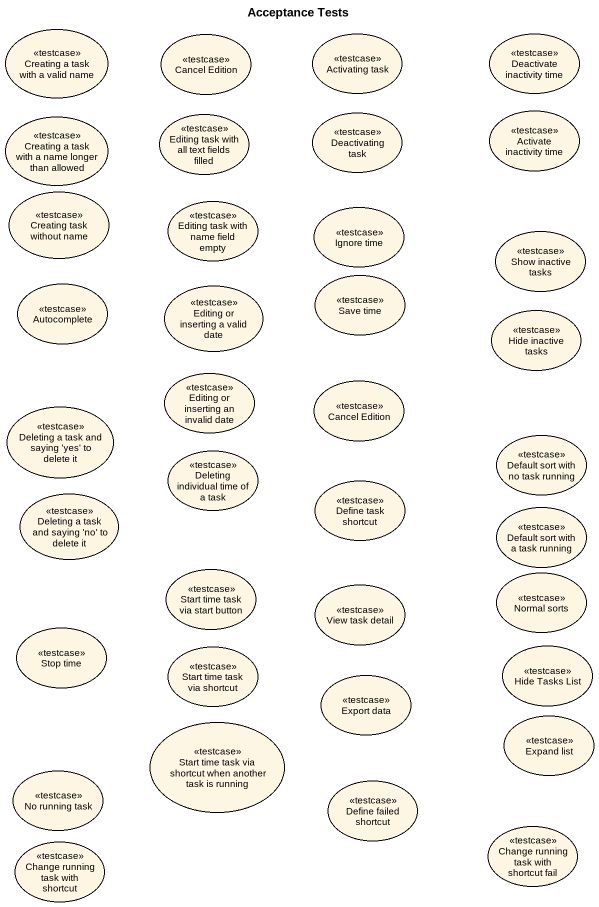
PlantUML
@startuml
title Acceptance Tests
usecase "Creating a task with a valid name" as Creating_a_task_with_a <<testcase>>
usecase "Cancel Edition" as Cancel_Edition <<testcase>>
usecase "Activating task" as Activating_task <<testcase>>
usecase "Deactivate inactivity time" as Deactivate_inactivity_time <<testcase>>
usecase "Creating a task with a name longer than allowed" as Creating_a_task_with_a_name <<testcase>>
usecase "Editing task with all text fields filled" as Editing_task_with_all_text <<testcase>>
usecase "Deactivating task" as Deactivating_task <<testcase>>
usecase "Activate inactivity time" as Activate_inactivity_time <<testcase>>
usecase "Creating task without name" as Creating_task_without_name <<testcase>>
usecase "Editing task with name field empty" as Editing_task_with_name <<testcase>>
usecase "Ignore time" as Ignore_time <<testcase>>
usecase "Show inactive tasks" as Show_inactive_tasks <<testcase>>
usecase Autocomplete <<testcase>>
usecase "Editing or inserting a valid date" as Editing_or_inserting_a <<testcase>>
usecase "Save time" as Save_time <<testcase>>
usecase "Hide inactive tasks" as Hide_inactive_tasks <<testcase>>
usecase "Editing or inserting an invalid date" as Editing_or_inserting_an <<testcase>>
usecase "Deleting a task and saying 'yes' to delete it" as Deleting_a_task_and_saying <<testcase>>
usecase "Cancel Edition" as Cancel_Edition_2 <<testcase>>
usecase "Deleting individual time of a task" as Deleting_individual_time_of <<testcase>>
usecase "Default sort with no task running" as Default_sort_with_no_task <<testcase>>
usecase "Deleting a task and saying 'no' to delete it" as Deleting_a_task_and_saying_2 <<testcase>>
usecase "Define task shortcut" as Define_task_shortcut <<testcase>>
usecase "Default sort with a task running" as Default_sort_with_a_task <<testcase>>
usecase "Start time task via start button" as Start_time_task_via_start <<testcase>>
usecase "View task detail" as View_task_detail <<testcase>>
usecase "Normal sorts" as Normal_sorts <<testcase>>
usecase "Stop time" as Stop_time <<testcase>>
usecase "Start time task via shortcut" as Start_time_task_via_shortcut <<testcase>>
usecase "Hide Tasks List" as Hide_Tasks_List <<testcase>>
usecase "Export data" as Export_data <<testcase>>
usecase "Start time task via shortcut when another task is running" as Start_time_task_via <<testcase>>
usecase "Expand list" as Expand_list <<testcase>>
usecase "No running task" as No_running_task <<testcase>>
usecase "Define failed shortcut" as Define_failed_shortcut <<testcase>>
usecase "Change running task with shortcut" as Change_running_task_with <<testcase>>
usecase "Change running task with shortcut fail" as Change_running_task_with_2 <<testcase>>
@enduml
